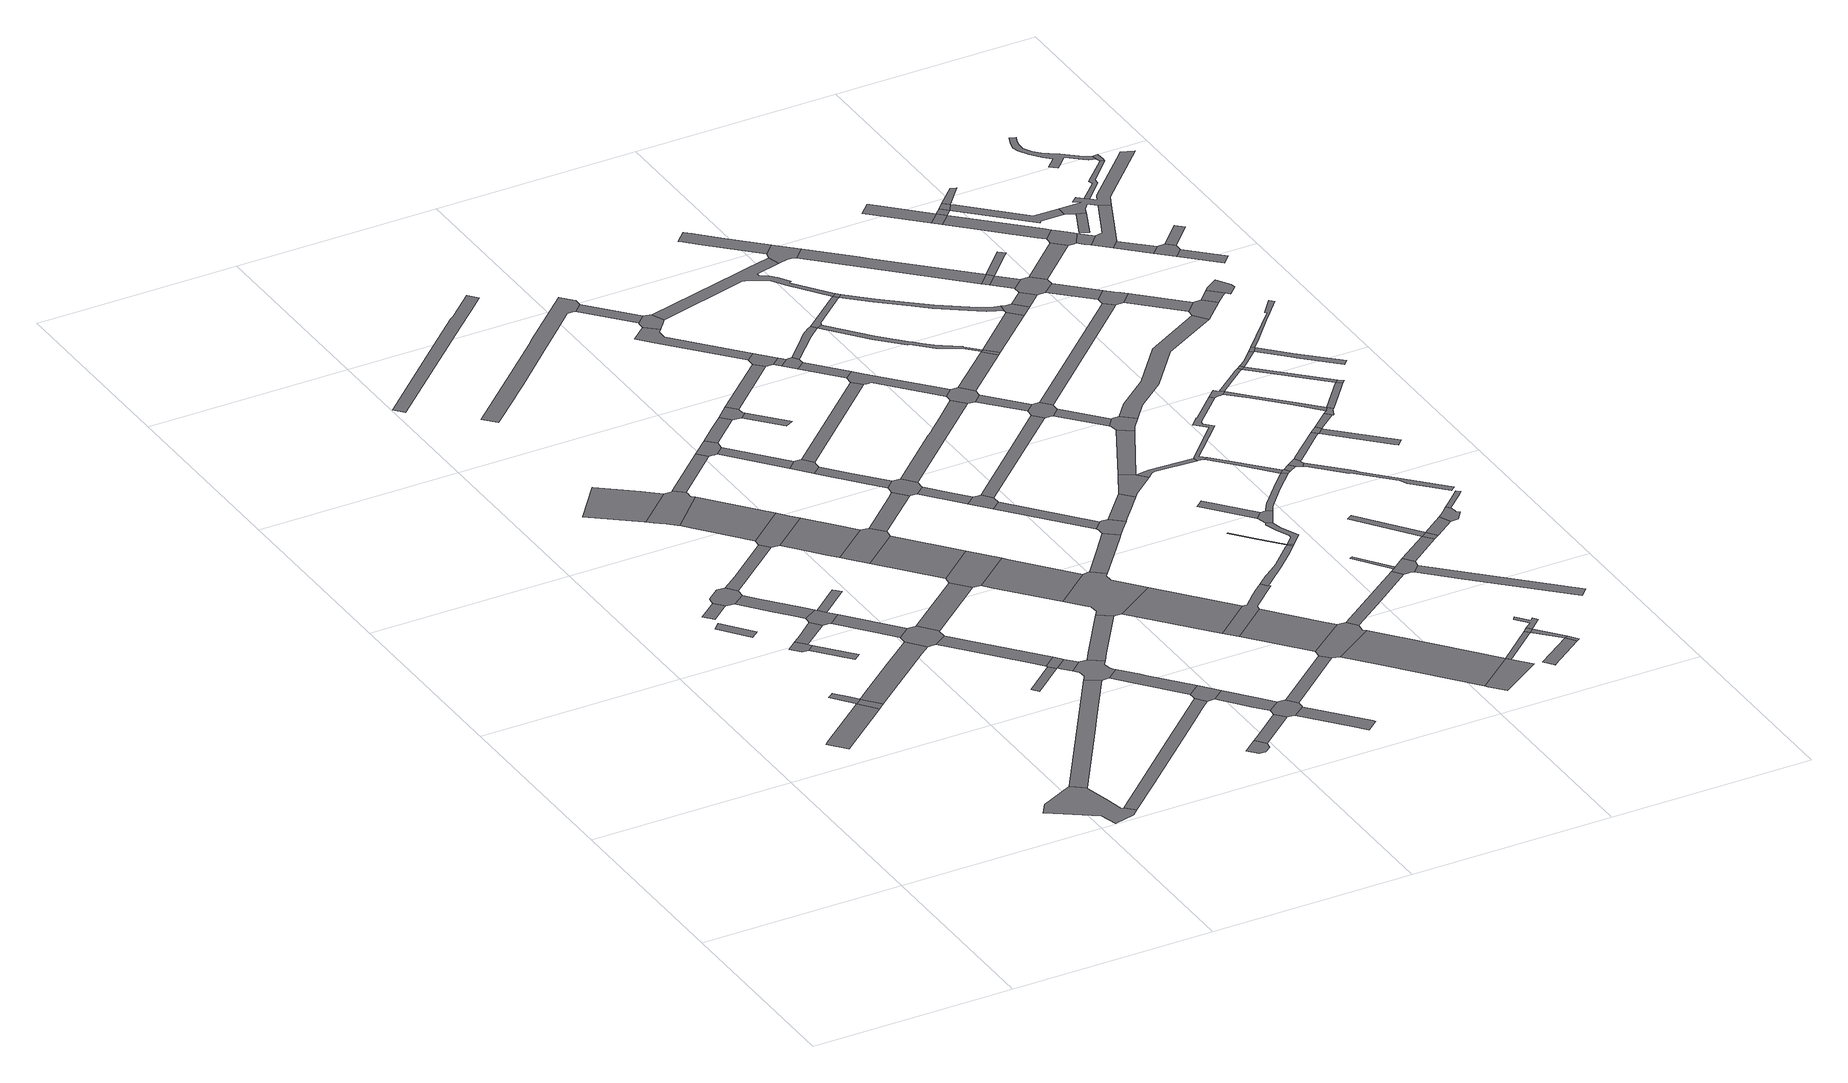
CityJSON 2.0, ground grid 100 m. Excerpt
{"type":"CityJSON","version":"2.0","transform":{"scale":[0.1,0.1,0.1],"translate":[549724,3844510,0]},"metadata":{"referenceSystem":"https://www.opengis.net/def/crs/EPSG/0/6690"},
"CityObjects":{
"road1":{"type":"Road","attributes":{"RoadStructureAttribute.sectionType":"1"},"geometry":[{"type":"MultiSurface","lod":"1","boundaries":[[[0,1,2,3,4]]]}]},
"road2":{"type":"Road","geometry":[{"type":"MultiSurface","lod":"1","boundaries":[[[5,6,7,8,9,10,11,0,12]]]}]},
"road3":{"type":"Road","geometry":[{"type":"MultiSurface","lod":"1","boundaries":[[[12,0,4,13]]]}]},
"road4":{"type":"Road","geometry":[{"type":"MultiSurface","lod":"1","boundaries":[[[14,15,16,17,18,19,20,21,22,23,24,25,26,27,28,29]]]}]},
"road5":{"type":"Road","geometry":[{"type":"MultiSurface","lod":"1","boundaries":[[[30,31,32,33,34]]]}]},
"road6":{"type":"Road","attributes":{"RoadStructureAttribute.sectionType":"1"},"geometry":[{"type":"MultiSurface","lod":"1","boundaries":[[[35,36,37,38,39,40]]]}]},
"road7":{"type":"Road","geometry":[{"type":"MultiSurface","lod":"1","boundaries":[[[41,42,43,44,45,46]]]}]},
"road8":{"type":"Road","geometry":[{"type":"MultiSurface","lod":"1","boundaries":[[[47,48,49,50,45,44]]]}]},
"road9":{"type":"Road","geometry":[{"type":"MultiSurface","lod":"1","boundaries":[[[51,52,53,54,35,40,55,56,57,58,59]]]}]},
"road10":{"type":"Road","attributes":{"RoadStructureAttribute.sectionType":"1"},"geometry":[{"type":"MultiSurface","lod":"1","boundaries":[[[60,61,41,46,62,63]]]}]},
"road11":{"type":"Road","attributes":{"RoadStructureAttribute.sectionType":"1"},"geometry":[{"type":"MultiSurface","lod":"1","boundaries":[[[64,65,66,12,13,67,68]]]}]},
"road12":{"type":"Road","attributes":{"RoadStructureAttribute.sectionType":"1"},"geometry":[{"type":"MultiSurface","lod":"1","boundaries":[[[69,70,71,57,56,72,73,74,75]]]}]},
"road13":{"type":"Road","geometry":[{"type":"MultiSurface","lod":"1","boundaries":[[[75,74,76,60,63,77,78,79,80,81]]]}]},
"road14":{"type":"Road","attributes":{"function":"2","RoadStructureAttribute.sectionType":"1"},"geometry":[{"type":"MultiSurface","lod":"1","boundaries":[[[82,83,84,85,86,87,88,89]]]}]},
"road15":{"type":"Road","attributes":{"RoadStructureAttribute.sectionType":"1"},"geometry":[{"type":"MultiSurface","lod":"1","boundaries":[[[90,91,59,58,92,93]]]}]},
"road16":{"type":"Road","attributes":{"RoadStructureAttribute.sectionType":"1"},"geometry":[{"type":"MultiSurface","lod":"1","boundaries":[[[79,78,94,95]]]}]},
"road17":{"type":"Road","attributes":{"RoadStructureAttribute.sectionType":"1"},"geometry":[{"type":"MultiSurface","lod":"1","boundaries":[[[96,14,29,97,98,99]]]}]},
"road18":{"type":"Road","geometry":[{"type":"MultiSurface","lod":"1","boundaries":[[[100,101,81,80]]]}]},
"road19":{"type":"Road","geometry":[{"type":"MultiSurface","lod":"1","boundaries":[[[102,103,104,89,88,105,106,107,108,109,110,111,112,113,114]]]}]},
"road20":{"type":"Road","geometry":[{"type":"MultiSurface","lod":"1","boundaries":[[[115,116,95,94,117,118,64,68,119,120,121,122,123,124]]]}]},
"road21":{"type":"Road","attributes":{"RoadStructureAttribute.sectionType":"1"},"geometry":[{"type":"MultiSurface","lod":"1","boundaries":[[[125,126,127,128,129,25,24,130,131,132,133]]]}]},
"road22":{"type":"Road","geometry":[{"type":"MultiSurface","lod":"1","boundaries":[[[134,135,136,137,138]]]}]},
"road23":{"type":"Road","attributes":{"function":"2","RoadStructureAttribute.sectionType":"1"},"geometry":[{"type":"MultiSurface","lod":"1","boundaries":[[[139,110,109,140,141,142,143]]]}]},
"road24":{"type":"Road","attributes":{"RoadStructureAttribute.sectionType":"1"},"geometry":[{"type":"MultiSurface","lod":"1","boundaries":[[[144,145,121,120,146,147,148,149,150]]]}]},
"road25":{"type":"Road","geometry":[{"type":"MultiSurface","lod":"1","boundaries":[[[151,143,142,90,93,152,153]]]}]},
"road26":{"type":"Road","attributes":{"RoadStructureAttribute.sectionType":"1"},"geometry":[{"type":"MultiSurface","lod":"1","boundaries":[[[154,155,156,157,158,159,160,161,162,163]]]}]},
"road27":{"type":"Road","geometry":[{"type":"MultiSurface","lod":"1","boundaries":[[[164,150,149,165,134,138,166,167]]]}]},
"road28":{"type":"Road","attributes":{"RoadStructureAttribute.sectionType":"1"},"geometry":[{"type":"MultiSurface","lod":"1","boundaries":[[[168,124,123,169]]]}]},
"road29":{"type":"Road","attributes":{"RoadStructureAttribute.sectionType":"1"},"geometry":[{"type":"MultiSurface","lod":"1","boundaries":[[[167,166,170,171,172]]]}]},
"road30":{"type":"Road","attributes":{"RoadStructureAttribute.sectionType":"1"},"geometry":[{"type":"MultiSurface","lod":"1","boundaries":[[[173,102,114,174]]]}]},
"road31":{"type":"Road","attributes":{"function":"2","RoadStructureAttribute.sectionType":"1"},"geometry":[{"type":"MultiSurface","lod":"1","boundaries":[[[175,153,152,176,177,178,179]]]}]},
"road32":{"type":"Road","geometry":[{"type":"MultiSurface","lod":"1","boundaries":[[[172,171,180,181,182,96,99,183,184,185,186,187,188,189,190]]]}]},
"road33":{"type":"Road","geometry":[{"type":"MultiSurface","lod":"1","boundaries":[[[191,192,193,194,195,196,197]]]}]},
"road34":{"type":"Road","geometry":[{"type":"MultiSurface","lod":"1","boundaries":[[[198,179,178,199,200,201,202,203,204]]]}]},
"road35":{"type":"Road","attributes":{"RoadStructureAttribute.sectionType":"1"},"geometry":[{"type":"MultiSurface","lod":"1","boundaries":[[[205,206,185,184,207,208,209]]]}]},
"road36":{"type":"Road","attributes":{"function":"2","RoadStructureAttribute.sectionType":"1"},"geometry":[{"type":"MultiSurface","lod":"1","boundaries":[[[201,200,210,211]]]}]},
"road37":{"type":"Road","attributes":{"RoadStructureAttribute.sectionType":"1"},"geometry":[{"type":"MultiSurface","lod":"1","boundaries":[[[212,213,214,215,216,217,218,219,220,221,222,223,224,225,226,227,228,229,230,231]]]}]},
"road38":{"type":"Road","geometry":[{"type":"MultiSurface","lod":"1","boundaries":[[[232,173,174,233,234,235,236,237]]]}]},
"road39":{"type":"Road","attributes":{"RoadStructureAttribute.sectionType":"1"},"geometry":[{"type":"MultiSurface","lod":"1","boundaries":[[[238,239,191,197,240]]]}]},
"road40":{"type":"Road","geometry":[{"type":"MultiSurface","lod":"1","boundaries":[[[209,208,241,125,133,242,243,244]]]}]},
"road41":{"type":"Road","attributes":{"RoadStructureAttribute.sectionType":"1"},"geometry":[{"type":"MultiSurface","lod":"1","boundaries":[[[245,246,190,189,247,248]]]}]},
"road42":{"type":"Road","geometry":[{"type":"MultiSurface","lod":"1","boundaries":[[[249,211,210,250,168,169,251,252,253]]]}]},
"road43":{"type":"Road","attributes":{"RoadStructureAttribute.sectionType":"1"},"geometry":[{"type":"MultiSurface","lod":"1","boundaries":[[[236,235,254,255]]]}]},
"road44":{"type":"Road","attributes":{"RoadStructureAttribute.sectionType":"1"},"geometry":[{"type":"MultiSurface","lod":"1","boundaries":[[[256,244,243,257,258,259,260,261]]]}]},
"road45":{"type":"Road","attributes":{"RoadStructureAttribute.sectionType":"1"},"geometry":[{"type":"MultiSurface","lod":"1","boundaries":[[[262,263,232,237,264]]]}]},
"road46":{"type":"Road","attributes":{"RoadStructureAttribute.sectionType":"1"},"geometry":[{"type":"MultiSurface","lod":"1","boundaries":[[[265,266,204,203,267]]]}]},
"road47":{"type":"Road","geometry":[{"type":"MultiSurface","lod":"1","boundaries":[[[255,254,268,269,270,271,272,273]]]}]},
"road48":{"type":"Road","geometry":[{"type":"MultiSurface","lod":"1","boundaries":[[[261,260,274,275,238,240,276,277,278,279,280,281,282]]]}]},
"road49":{"type":"Road","attributes":{"function":"2","RoadStructureAttribute.sectionType":"1"},"geometry":[{"type":"MultiSurface","lod":"1","boundaries":[[[283,284,285,253,252,286,287,288]]]}]},
"road50":{"type":"Road","attributes":{"RoadStructureAttribute.sectionType":"1"},"geometry":[{"type":"MultiSurface","lod":"1","boundaries":[[[289,269,268,290,291,292,293]]]}]},
"road51":{"type":"Road","geometry":[{"type":"MultiSurface","lod":"1","boundaries":[[[294,262,264,295,296,297,298]]]}]},
"road52":{"type":"Road","attributes":{"RoadStructureAttribute.sectionType":"1"},"geometry":[{"type":"MultiSurface","lod":"1","boundaries":[[[299,279,278,300,301,302]]]}]},
"road53":{"type":"Road","geometry":[{"type":"MultiSurface","lod":"1","boundaries":[[[303,304,288,287,305,306,307,308,309,245,248,310,311,312,313,314,315]]]}]},
"road54":{"type":"Road","attributes":{"RoadStructureAttribute.sectionType":"1"},"geometry":[{"type":"MultiSurface","lod":"1","boundaries":[[[316,317,318,319,296,295]]]}]},
"road55":{"type":"Road","geometry":[{"type":"MultiSurface","lod":"1","boundaries":[[[320,321,293,292,322,265,267,323,324,325,326,327,328,329]]]}]},
"road56":{"type":"Road","attributes":{"RoadStructureAttribute.sectionType":"1"},"geometry":[{"type":"MultiSurface","lod":"1","boundaries":[[[330,331,282,281,332]]]}]},
"road57":{"type":"Road","attributes":{"RoadStructureAttribute.sectionType":"1"},"geometry":[{"type":"MultiSurface","lod":"1","boundaries":[[[333,326,325,334,335]]]}]},
"road58":{"type":"Road","attributes":{"function":"2","RoadStructureAttribute.sectionType":"1"},"geometry":[{"type":"MultiSurface","lod":"1","boundaries":[[[311,310,336,337,338]]]}]},
"road59":{"type":"Road","attributes":{"RoadStructureAttribute.sectionType":"1"},"geometry":[{"type":"MultiSurface","lod":"1","boundaries":[[[339,294,298,340]]]}]},
"road60":{"type":"Road","geometry":[{"type":"MultiSurface","lod":"1","boundaries":[[[341,342,335,334,343,344,345,346,347,348]]]}]},
"road61":{"type":"Road","attributes":{"RoadStructureAttribute.sectionType":"1"},"geometry":[{"type":"MultiSurface","lod":"1","boundaries":[[[228,227,349,350]]]}]},
"road62":{"type":"Road","attributes":{"RoadStructureAttribute.sectionType":"1"},"geometry":[{"type":"MultiSurface","lod":"1","boundaries":[[[351,273,272,352]]]}]},
"road63":{"type":"Road","attributes":{"RoadStructureAttribute.sectionType":"1"},"geometry":[{"type":"MultiSurface","lod":"1","boundaries":[[[353,354,303,315,355,356,357]]]}]},
"road64":{"type":"Road","attributes":{"RoadStructureAttribute.sectionType":"1"},"geometry":[{"type":"MultiSurface","lod":"1","boundaries":[[[358,359,360,361,362,363,364,365]]]}]},
"road65":{"type":"Road","geometry":[{"type":"MultiSurface","lod":"1","boundaries":[[[366,367,350,349,368,358,365,369,370,371,372,373]]]}]},
"road66":{"type":"Road","attributes":{"RoadStructureAttribute.sectionType":"1"},"geometry":[{"type":"MultiSurface","lod":"1","boundaries":[[[344,343,374,375]]]}]},
"road67":{"type":"Road","geometry":[{"type":"MultiSurface","lod":"1","boundaries":[[[376,377,378,379,338,337,380,381,382,383,384]]]}]},
"road68":{"type":"Road","attributes":{"function":"2","RoadStructureAttribute.sectionType":"1"},"geometry":[{"type":"MultiSurface","lod":"1","boundaries":[[[385,381,380,386,387]]]}]},
"road69":{"type":"Road","geometry":[{"type":"MultiSurface","lod":"1","boundaries":[[[362,361,388,389,339,340,390,391]]]}]},
"road70":{"type":"Road","attributes":{"RoadStructureAttribute.sectionType":"1"},"geometry":[{"type":"MultiSurface","lod":"1","boundaries":[[[392,393,394,395,396,397,329,328,398,399]]]}]},
"road71":{"type":"Road","attributes":{"RoadStructureAttribute.sectionType":"1"},"geometry":[{"type":"MultiSurface","lod":"1","boundaries":[[[391,390,400,401]]]}]},
"road72":{"type":"Road","geometry":[{"type":"MultiSurface","lod":"1","boundaries":[[[402,375,374,403,404,353,357,405,406,407]]]}]},
"road73":{"type":"Road","geometry":[{"type":"MultiSurface","lod":"1","boundaries":[[[387,386,408,409,330,332,410,411,412,413,414,415]]]}]},
"road74":{"type":"Road","geometry":[{"type":"MultiSurface","lod":"1","boundaries":[[[416,417,401,400,418,419,420,421]]]}]},
"road75":{"type":"Road","geometry":[{"type":"MultiSurface","lod":"1","boundaries":[[[419,418,422,423]]]}]},
"road76":{"type":"Road","attributes":{"RoadStructureAttribute.sectionType":"1"},"geometry":[{"type":"MultiSurface","lod":"1","boundaries":[[[424,425,426,348,347,427]]]}]},
"road77":{"type":"Road","attributes":{"RoadStructureAttribute.sectionType":"1"},"geometry":[{"type":"MultiSurface","lod":"1","boundaries":[[[428,429,407,406,430,431,432,433,434]]]}]},
"road78":{"type":"Road","attributes":{"function":"2","RoadStructureAttribute.sectionType":"1"},"geometry":[{"type":"MultiSurface","lod":"1","boundaries":[[[435,436,412,411,437,438,439]]]}]},
"road79":{"type":"Road","attributes":{"RoadStructureAttribute.sectionType":"1"},"geometry":[{"type":"MultiSurface","lod":"1","boundaries":[[[440,441,442,443,416,421,444,445,446]]]}]},
"road80":{"type":"Road","attributes":{"RoadStructureAttribute.sectionType":"1"},"geometry":[{"type":"MultiSurface","lod":"1","boundaries":[[[447,423,422,351,352,448,449,450,451,452]]]}]},
"road81":{"type":"Road","attributes":{"RoadStructureAttribute.sectionType":"1"},"geometry":[{"type":"MultiSurface","lod":"1","boundaries":[[[453,454,455,373,372,456,457,458,459,460,461,462,463,464,465,466,467,468,469,470,471,472,473,474]]]}]},
"road82":{"type":"Road","attributes":{"RoadStructureAttribute.sectionType":"1"},"geometry":[{"type":"MultiSurface","lod":"1","boundaries":[[[475,476,477,478,479,480,481,376,384,482,483,484,485]]]}]},
"road83":{"type":"Road","geometry":[{"type":"MultiSurface","lod":"1","boundaries":[[[439,438,486,487,488,489]]]}]},
"road84":{"type":"Road","geometry":[{"type":"MultiSurface","lod":"1","boundaries":[[[490,428,434,491,492,493,494,495]]]}]},
"road85":{"type":"Road","geometry":[{"type":"MultiSurface","lod":"1","boundaries":[[[496,497,452,451,498,499,392,399,500,501,502,503]]]}]},
"road86":{"type":"Road","attributes":{"RoadStructureAttribute.sectionType":"1"},"geometry":[{"type":"MultiSurface","lod":"1","boundaries":[[[504,415,414,505,506]]]}]},
"road87":{"type":"Road","attributes":{"RoadStructureAttribute.sectionType":"1"},"geometry":[{"type":"MultiSurface","lod":"1","boundaries":[[[507,508,509,510,511,512,475,513]]]}]},
"road88":{"type":"Road","attributes":{"RoadStructureAttribute.sectionType":"1"},"geometry":[{"type":"MultiSurface","lod":"1","boundaries":[[[501,500,514,515]]]}]},
"road89":{"type":"Road","geometry":[{"type":"MultiSurface","lod":"1","boundaries":[[[463,440,446,516,517,518,519,520,521]]]}]},
"road90":{"type":"Road","geometry":[{"type":"MultiSurface","lod":"1","boundaries":[[[513,475,485,522]]]}]},
"road91":{"type":"Road","attributes":{"RoadStructureAttribute.sectionType":"1"},"geometry":[{"type":"MultiSurface","lod":"1","boundaries":[[[523,524,525,526,527]]]}]},
"road92":{"type":"Road","attributes":{"RoadStructureAttribute.sectionType":"1"},"geometry":[{"type":"MultiSurface","lod":"1","boundaries":[[[528,529,530,531,532,533,534,535,536,516,446,537,538,539,540,541,542,543,544,545,546]]]}]},
"road93":{"type":"Road","attributes":{"RoadStructureAttribute.sectionType":"1"},"geometry":[{"type":"MultiSurface","lod":"1","boundaries":[[[547,490,495,548,549]]]}]},
"road94":{"type":"Road","geometry":[{"type":"MultiSurface","lod":"1","boundaries":[[[550,551,515,514,552,553,424,427,554,555,556,557,558,559,560,561]]]}]},
"road95":{"type":"Road","attributes":{"RoadStructureAttribute.sectionType":"1"},"geometry":[{"type":"MultiSurface","lod":"1","boundaries":[[[562,563,564,565,566,567,568,513,522,569,570,571]]]}]},
"road96":{"type":"Road","attributes":{"RoadStructureAttribute.sectionType":"1"},"geometry":[{"type":"MultiSurface","lod":"1","boundaries":[[[572,439,489,573]]]}]},
"road97":{"type":"Road","geometry":[{"type":"MultiSurface","lod":"1","boundaries":[[[574,575,494,493,576,577,578,579,580]]]}]},
"road98":{"type":"Road","geometry":[{"type":"MultiSurface","lod":"1","boundaries":[[[581,582,527,526,583,584,562,571,585,586,587,588]]]}]},
"road99":{"type":"Road","attributes":{"RoadStructureAttribute.sectionType":"1"},"geometry":[{"type":"MultiSurface","lod":"1","boundaries":[[[589,590,503,502,591]]]}]},
"road100":{"type":"Road","attributes":{"RoadStructureAttribute.sectionType":"1"},"geometry":[{"type":"MultiSurface","lod":"1","boundaries":[[[592,593,594,595,596,597,598,599]]]}]},
"road101":{"type":"Road","geometry":[{"type":"MultiSurface","lod":"1","boundaries":[[[464,463,521,600]]]}]},
"road102":{"type":"Road","attributes":{"RoadStructureAttribute.sectionType":"1"},"geometry":[{"type":"MultiSurface","lod":"1","boundaries":[[[557,556,601,602]]]}]},
"road103":{"type":"Road","geometry":[{"type":"MultiSurface","lod":"1","boundaries":[[[603,604,605,606,607,608]]]}]},
"road104":{"type":"Road","attributes":{"RoadStructureAttribute.sectionType":"1"},"geometry":[{"type":"MultiSurface","lod":"1","boundaries":[[[609,610,611,612,613]]]}]},
"road105":{"type":"Road","geometry":[{"type":"MultiSurface","lod":"1","boundaries":[[[614,572,573,615]]]}]},
"road106":{"type":"Road","geometry":[{"type":"MultiSurface","lod":"1","boundaries":[[[616,617,608,607,504,506,618,619,620,621,622,623,624,625]]]}]},
"road107":{"type":"Road","geometry":[{"type":"MultiSurface","lod":"1","boundaries":[[[599,598,626,453,474,627,628,629,630]]]}]},
"road108":{"type":"Road","geometry":[{"type":"MultiSurface","lod":"1","boundaries":[[[631,632,633,602,601,634,547,549,635,636,637,638]]]}]},
"road109":{"type":"Road","attributes":{"RoadStructureAttribute.sectionType":"1"},"geometry":[{"type":"MultiSurface","lod":"1","boundaries":[[[615,573,609,639]]]}]},
"road110":{"type":"Road","geometry":[{"type":"MultiSurface","lod":"1","boundaries":[[[546,545,589,591,640]]]}]},
"road111":{"type":"Road","geometry":[{"type":"MultiSurface","lod":"1","boundaries":[[[641,642,643,644,645,646,614,615]]]}]},
"road112":{"type":"Road","attributes":{"RoadStructureAttribute.sectionType":"1"},"geometry":[{"type":"MultiSurface","lod":"1","boundaries":[[[647,648,649,650,588,587,651,652,653,654,655]]]}]},
"road113":{"type":"Road","geometry":[{"type":"MultiSurface","lod":"1","boundaries":[[[639,609,613,656]]]}]},
"road114":{"type":"Road","attributes":{"RoadStructureAttribute.sectionType":"1"},"geometry":[{"type":"MultiSurface","lod":"1","boundaries":[[[657,658,659,660,661,662,663,600,521,664,665,666,667,668,669,670,671,672,673,674]]]}]},
"road115":{"type":"Road","attributes":{"RoadStructureAttribute.sectionType":"1"},"geometry":[{"type":"MultiSurface","lod":"1","boundaries":[[[675,676,677,678,679,680,647,681]]]}]},
"road116":{"type":"Road","attributes":{"RoadStructureAttribute.sectionType":"1"},"geometry":[{"type":"MultiSurface","lod":"1","boundaries":[[[682,683,616,625,684]]]}]},
"road117":{"type":"Road","attributes":{"RoadStructureAttribute.sectionType":"1"},"geometry":[{"type":"MultiSurface","lod":"1","boundaries":[[[685,546,640,686]]]}]},
"road118":{"type":"Road","attributes":{"RoadStructureAttribute.sectionType":"1"},"geometry":[{"type":"MultiSurface","lod":"1","boundaries":[[[687,688,689,682,690]]]}]},
"road119":{"type":"Road","attributes":{"RoadStructureAttribute.sectionType":"1"},"geometry":[{"type":"MultiSurface","lod":"1","boundaries":[[[622,621,691,692,693,694]]]}]},
"road120":{"type":"Road","geometry":[{"type":"MultiSurface","lod":"1","boundaries":[[[681,647,655,695,696]]]}]},
"road121":{"type":"Road","attributes":{"RoadStructureAttribute.sectionType":"1"},"geometry":[{"type":"MultiSurface","lod":"1","boundaries":[[[697,698,699,700,701,702,703,704,580,579,705,706,678,677,707,708,709,710,711,712,713]]]}]},
"road122":{"type":"Road","attributes":{"RoadStructureAttribute.sectionType":"1"},"geometry":[{"type":"MultiSurface","lod":"1","boundaries":[[[714,696,695,715]]]}]},
"road123":{"type":"Road","attributes":{"RoadStructureAttribute.sectionType":"1"},"geometry":[{"type":"MultiSurface","lod":"1","boundaries":[[[716,717,718,719,720,630,629,721,722,723]]]}]},
"road124":{"type":"Road","geometry":[{"type":"MultiSurface","lod":"1","boundaries":[[[690,682,684,724]]]}]},
"road125":{"type":"Road","attributes":{"RoadStructureAttribute.sectionType":"1"},"geometry":[{"type":"MultiSurface","lod":"1","boundaries":[[[725,726,561,560,727,728]]]}]},
"road126":{"type":"Road","geometry":[{"type":"MultiSurface","lod":"1","boundaries":[[[729,730,714,715,731,732,733,734,735,736]]]}]},
"road127":{"type":"Road","attributes":{"RoadStructureAttribute.sectionType":"1"},"geometry":[{"type":"MultiSurface","lod":"1","boundaries":[[[737,690,724,738]]]}]},
"road128":{"type":"Road","geometry":[{"type":"MultiSurface","lod":"1","boundaries":[[[739,740,674,673,685,686,741,742]]]}]},
"road129":{"type":"Road","attributes":{"RoadStructureAttribute.sectionType":"1"},"geometry":[{"type":"MultiSurface","lod":"1","boundaries":[[[743,744,729,736,745,746,747,748]]]}]},
"road130":{"type":"Road","geometry":[{"type":"MultiSurface","lod":"1","boundaries":[[[749,750,751,737,738,752,753,754,755,756,757,758]]]}]},
"road131":{"type":"Road","attributes":{"RoadStructureAttribute.sectionType":"1"},"geometry":[{"type":"MultiSurface","lod":"1","boundaries":[[[759,742,741,760]]]}]},
"road132":{"type":"Road","attributes":{"RoadStructureAttribute.sectionType":"1"},"geometry":[{"type":"MultiSurface","lod":"1","boundaries":[[[761,762,734,733,763,764,765,766,767,768,769]]]}]},
"road133":{"type":"Road","geometry":[{"type":"MultiSurface","lod":"1","boundaries":[[[723,722,770,771]]]}]},
"road134":{"type":"Road","attributes":{"RoadStructureAttribute.sectionType":"1"},"geometry":[{"type":"MultiSurface","lod":"1","boundaries":[[[772,773,774,775,631,638,776,777,778,779]]]}]},
"road135":{"type":"Road","geometry":[{"type":"MultiSurface","lod":"1","boundaries":[[[780,781,782,783,697,713,784,785,786,787,788,789]]]}]},
"road136":{"type":"Road","attributes":{"RoadStructureAttribute.sectionType":"1"},"geometry":[{"type":"MultiSurface","lod":"1","boundaries":[[[771,770,790,791]]]}]},
"road137":{"type":"Road","attributes":{"RoadStructureAttribute.sectionType":"1"},"geometry":[{"type":"MultiSurface","lod":"1","boundaries":[[[792,793,794,749,758,795,796,797,798]]]}]},
"road138":{"type":"Road","geometry":[{"type":"MultiSurface","lod":"1","boundaries":[[[799,743,748,800,801]]]}]},
"road139":{"type":"Road","geometry":[{"type":"MultiSurface","lod":"1","boundaries":[[[802,791,790,759,760,803,804,805]]]}]},
"road140":{"type":"Road","geometry":[{"type":"MultiSurface","lod":"1","boundaries":[[[806,807,808,809,810,723,771]]]}]},
"road141":{"type":"Road","attributes":{"RoadStructureAttribute.sectionType":"1"},"geometry":[{"type":"MultiSurface","lod":"1","boundaries":[[[811,812,813,814,815,816]]]}]},
"road142":{"type":"Road","attributes":{"RoadStructureAttribute.sectionType":"1"},"geometry":[{"type":"MultiSurface","lod":"1","boundaries":[[[817,818,789,788,819,820]]]}]},
"road143":{"type":"Road","attributes":{"RoadStructureAttribute.sectionType":"1"},"geometry":[{"type":"MultiSurface","lod":"1","boundaries":[[[821,822,787,786,823,824,825,826]]]}]},
"road144":{"type":"Road","attributes":{"RoadStructureAttribute.sectionType":"1"},"geometry":[{"type":"MultiSurface","lod":"1","boundaries":[[[827,799,801,828]]]}]},
"road145":{"type":"Road","attributes":{"RoadStructureAttribute.sectionType":"1"},"geometry":[{"type":"MultiSurface","lod":"1","boundaries":[[[829,830,831,832,833,834,801,800]]]}]},
"road146":{"type":"Road","attributes":{"RoadStructureAttribute.sectionType":"1"},"geometry":[{"type":"MultiSurface","lod":"1","boundaries":[[[804,803,835,836]]]}]},
"road147":{"type":"Road","geometry":[{"type":"MultiSurface","lod":"1","boundaries":[[[816,815,837,838]]]}]},
"road148":{"type":"Road","geometry":[{"type":"MultiSurface","lod":"1","boundaries":[[[839,817,820,840]]]}]},
"road149":{"type":"Road","geometry":[{"type":"MultiSurface","lod":"1","boundaries":[[[826,825,827,828,841,842,843,844]]]}]},
"road150":{"type":"Road","attributes":{"RoadStructureAttribute.sectionType":"1"},"geometry":[{"type":"MultiSurface","lod":"1","boundaries":[[[845,816,838,846]]]}]},
"road151":{"type":"Road","geometry":[{"type":"MultiSurface","lod":"1","boundaries":[[[847,848,836,835,849,725,728,850,851]]]}]},
"road152":{"type":"Road","attributes":{"RoadStructureAttribute.sectionType":"1"},"geometry":[{"type":"MultiSurface","lod":"1","boundaries":[[[852,802,805,853]]]}]},
"road153":{"type":"Road","geometry":[{"type":"MultiSurface","lod":"1","boundaries":[[[854,845,846,855]]]}]},
"road154":{"type":"Road","attributes":{"RoadStructureAttribute.sectionType":"1"},"geometry":[{"type":"MultiSurface","lod":"1","boundaries":[[[856,857,839,840,858,859]]]}]},
"road155":{"type":"Road","attributes":{"RoadStructureAttribute.sectionType":"1"},"geometry":[{"type":"MultiSurface","lod":"1","boundaries":[[[840,820,860,861]]]}]},
"road156":{"type":"Road","attributes":{"RoadStructureAttribute.sectionType":"1"},"geometry":[{"type":"MultiSurface","lod":"1","boundaries":[[[862,838,837,863,864,865]]]}]},
"road157":{"type":"Road","attributes":{"RoadStructureAttribute.sectionType":"1"},"geometry":[{"type":"MultiSurface","lod":"1","boundaries":[[[860,826,844,866,867]]]}]},
"road158":{"type":"Road","geometry":[{"type":"MultiSurface","lod":"1","boundaries":[[[868,856,859,869,870]]]}]},
"road159":{"type":"Road","attributes":{"RoadStructureAttribute.sectionType":"1"},"geometry":[{"type":"MultiSurface","lod":"1","boundaries":[[[851,850,871,872]]]}]},
"road160":{"type":"Road","geometry":[{"type":"MultiSurface","lod":"1","boundaries":[[[873,874,854,855]]]}]},
"road161":{"type":"Road","geometry":[{"type":"MultiSurface","lod":"1","boundaries":[[[861,860,867,875]]]}]},
"road162":{"type":"Road","attributes":{"RoadStructureAttribute.sectionType":"1"},"geometry":[{"type":"MultiSurface","lod":"1","boundaries":[[[876,877,855,846,878,879,880,881]]]}]},
"road163":{"type":"Road","geometry":[{"type":"MultiSurface","lod":"1","boundaries":[[[882,883,872,871,772,779,884,885]]]}]},
"road164":{"type":"Road","geometry":[{"type":"MultiSurface","lod":"1","boundaries":[[[886,887,888,865,864,889,852,853,890,891,892]]]}]},
"road165":{"type":"Road","attributes":{"RoadStructureAttribute.sectionType":"1"},"geometry":[{"type":"MultiSurface","lod":"1","boundaries":[[[893,870,869,894,895,896,897]]]}]},
"road166":{"type":"Road","attributes":{"RoadStructureAttribute.sectionType":"1"},"geometry":[{"type":"MultiSurface","lod":"1","boundaries":[[[892,891,898,899,900]]]}]},
"road167":{"type":"Road","attributes":{"RoadStructureAttribute.sectionType":"1"},"geometry":[{"type":"MultiSurface","lod":"1","boundaries":[[[901,902,903,868,870,904,905,906,907]]]}]},
"road168":{"type":"Road","attributes":{"RoadStructureAttribute.sectionType":"1"},"geometry":[{"type":"MultiSurface","lod":"1","boundaries":[[[908,885,884,909,910]]]}]},
"road169":{"type":"Road","geometry":[{"type":"MultiSurface","lod":"1","boundaries":[[[911,912,913,914]]]}]},
"road170":{"type":"Road","geometry":[{"type":"MultiSurface","lod":"1","boundaries":[[[915,916,917,918]]]}]},
"road171":{"type":"Road","geometry":[{"type":"MultiSurface","lod":"1","boundaries":[[[919,920,908,910,921,922,923]]]}]},
"road172":{"type":"Road","attributes":{"RoadStructureAttribute.sectionType":"1"},"geometry":[{"type":"MultiSurface","lod":"1","boundaries":[[[924,925,926,900,899,916,915,927,928]]]}]},
"road173":{"type":"Road","geometry":[{"type":"MultiSurface","lod":"1","boundaries":[[[929,918,917,930,931,932]]]}]},
"road174":{"type":"Road","attributes":{"RoadStructureAttribute.sectionType":"1"},"geometry":[{"type":"MultiSurface","lod":"1","boundaries":[[[931,930,933,934]]]}]},
"road175":{"type":"Road","geometry":[{"type":"MultiSurface","lod":"1","boundaries":[[[935,936,929,932]]]}]},
"road176":{"type":"Road","attributes":{"RoadStructureAttribute.sectionType":"1"},"geometry":[{"type":"MultiSurface","lod":"1","boundaries":[[[937,938,939,940,941,942,943,944,945,881,880,911,914,946,947,924,928,948,949]]]}]},
"road177":{"type":"Road","attributes":{"RoadStructureAttribute.sectionType":"1"},"geometry":[{"type":"MultiSurface","lod":"1","boundaries":[[[950,951,952,942,941,953,954,955]]]}]},
"road178":{"type":"Road","attributes":{"RoadStructureAttribute.sectionType":"1"},"geometry":[{"type":"MultiSurface","lod":"1","boundaries":[[[956,957,958,959,960,961,962,963,964,965,966,967,968,969,970,971,972,973,974,975,976,977,978,979,980,981]]]}]},
"road179":{"type":"Road","geometry":[{"type":"MultiSurface","lod":"1","boundaries":[[[982,972,971,950,955,983]]]}]}
},
"vertices":[
[577,1442,0],[304,1217,0],[292,1207,0],[361,1124,0],[643,1355,0],
[605,1472,0],[578,1506,0],[526,1571,0],[511,1560,0],[495,1547,0],[546,1481,0],[574,1446,0],[608,1468,0],
[677,1383,0],
[1050,377,0],[882,299,0],[841,236,0],[917,188,0],[1053,90,0],[1076,7,0],[1180,30,0],[1185,35,0],[1187,37,0],[1200,48,0],[1212,60,0],[1172,103,0],[1160,106,0],[1138,208,0],[1112,327,0],[1114,330,0],
[452,2156,0],[472,2172,0],[491,2187,0],[376,2332,0],[341,2297,0],
[437,2492,0],[426,2482,0],[342,2413,0],[380,2367,0],[464,2436,0],[476,2446,0],
[594,2032,0],[542,1990,0],[580,1942,0],[611,1940,0],[646,1970,0],[633,1985,0],
[752,1775,0],[770,1789,0],[788,1803,0],[788,1804,0],
[548,2578,0],[508,2582,0],[444,2531,0],[442,2523,0],[499,2443,0],[518,2440,0],[584,2488,0],[586,2531,0],[549,2578,0],
[728,2144,0],[636,2065,0],[636,1987,0],[768,2096,0],
[1015,1800,0],[857,1672,0],[641,1495,0],[1031,1674,0],[1082,1714,0],
[772,2261,0],[758,2278,0],[632,2429,0],[633,2301,0],[697,2227,0],[733,2184,0],[801,2226,0],
[731,2167,0],[803,2093,0],[808,2092,0],[870,2144,0],[837,2183,0],[809,2217,0],
[637,3460,0],[622,3472,0],[601,3491,0],[453,3608,0],[295,3409,0],[511,3240,0],[516,3236,0],[701,3408,0],
[854,2828,0],[630,2641,0],[631,2567,0],[892,2781,0],
[1017,1842,0],[1080,1893,0],
[1543,1137,0],[1383,745,0],[1444,839,0],[1610,1094,0],
[983,2306,0],[950,2336,0],
[745,3410,0],[743,3409,0],[739,3405,0],[544,3214,0],[588,3176,0],[625,3144,0],[628,3141,0],[631,3140,0],[807,3316,0],[793,3333,0],[793,3338,0],[793,3359,0],[793,3371,0],
[1121,1891,0],[1107,1891,0],[1015,1814,0],[1015,1808,0],[1090,1714,0],[1123,1713,0],[1190,1760,0],[1190,1803,0],[1192,1804,0],[1123,1891,0],
[1891,763,0],[1685,574,0],[1608,503,0],[1287,209,0],[1175,107,0],[1376,210,0],[1785,585,0],[1874,667,0],[1928,717,0],
[1458,1308,0],[1302,1177,0],[1314,1161,0],[1328,1145,0],[1487,1279,0],
[995,3091,0],[673,3088,0],[726,3024,0],[857,2866,0],[1049,3027,0],
[1259,1676,0],[1214,1731,0],[1156,1675,0],[1403,1385,0],[1454,1324,0],[1458,1320,0],[1518,1372,0],
[1082,2987,0],[932,2778,0],[1123,2938,0],
[763,5297,0],[625,5169,0],[605,5156,0],[430,4995,0],[250,4829,0],[7,4605,0],[48,4560,0],[606,5073,0],[712,5170,0],[799,5250,0],
[1540,1346,0],[1458,1314,0],[1490,1281,0],[1551,1333,0],
[1427,2140,0],[1498,2056,0],
[1502,1266,0],[1538,1226,0],[1598,1279,0],
[986,3633,0],[1027,3589,0],
[1230,2810,0],[977,2724,0],[1077,2604,0],[1113,2561,0],[1304,2722,0],
[1559,1202,0],[1560,1164,0],[1552,1150,0],[1625,1095,0],[1649,1095,0],[1710,1146,0],[1701,1158,0],[1691,1170,0],[1685,1206,0],[1704,1233,0],[1639,1278,0],
[1946,325,0],[1874,265,0],[1912,218,0],[1943,217,0],[1944,216,0],[1979,243,0],[1985,278,0],
[1343,2717,0],[1149,2518,0],[1203,2453,0],[1394,2614,0],[1399,2654,0],[1400,2655,0],[1346,2716,0],
[1800,1038,0],[1781,1061,0],[1721,1008,0],[1892,803,0],[1954,854,0],
[1431,2181,0],[1622,2342,0],
[1105,5086,0],[824,4824,0],[799,4800,0],[610,4625,0],[308,4347,0],[362,4287,0],[517,4428,0],[551,4460,0],[580,4486,0],[611,4514,0],[853,4742,0],[966,4848,0],[1072,4948,0],[1073,4948,0],[1100,4947,0],[1113,4946,0],[1157,4988,0],[1157,5002,0],[1158,5028,0],[1158,5029,0],
[1073,3714,0],[1041,3588,0],[1056,3588,0],[1069,3587,0],[1112,3630,0],[1115,3669,0],
[2129,476,0],[1982,354,0],[2170,431,0],
[1891,777,0],[1943,716,0],[1966,716,0],[2027,766,0],
[1857,1593,0],[1673,1328,0],[1738,1283,0],[1921,1548,0],
[1668,2287,0],[1427,2142,0],[1499,2057,0],[1538,2053,0],[1730,2214,0],
[1287,3326,0],[1330,3370,0],
[2137,633,0],[1967,716,0],[2055,607,0],[2075,582,0],[2132,513,0],[2195,563,0],
[1226,3856,0],[1147,3783,0],[1267,3811,0],
[1580,2933,0],[1545,2901,0],[1634,2871,0],
[1360,3240,0],[1404,3278,0],[1405,3293,0],[1406,3306,0],[1407,3320,0],[1369,3369,0],
[2131,504,0],[2129,478,0],[2193,428,0],[2206,426,0],[2208,425,0],[2270,474,0],[2270,476,0],[2273,511,0],[2232,559,0],
[1861,2057,0],[1847,2074,0],[1749,2191,0],[1570,2014,0],[1785,1762,0],[1974,1922,0],
[1496,3170,0],[1367,3231,0],[1518,3051,0],[1581,2975,0],[1626,3017,0],
[1293,3919,0],[1311,3806,0],[1343,3835,0],[1335,3844,0],[1335,3874,0],
[2482,221,0],[2379,220,0],[2431,158,0],[2491,210,0],
[2010,1924,0],[2009,1924,0],[1853,1682,0],[1872,1661,0],[1872,1657,0],[1875,1618,0],[1866,1605,0],[1960,1546,0],[2172,1685,0],[2058,1822,0],[2058,1824,0],[2057,1858,0],[2071,1875,0],
[1424,3677,0],[1450,3650,0],[1489,3671,0],[1482,3678,0],
[1660,3014,0],[1630,3016,0],[1583,2973,0],[1640,2871,0],[1669,2869,0],[1671,2869,0],[1718,2910,0],[1717,2911,0],[1720,2952,0],[1668,3014,0],
[2543,815,0],[2234,558,0],[2582,771,0],
[1799,2812,0],[1824,2687,0],[1871,2727,0],
[2226,1232,0],[2265,1187,0],[2455,1348,0],
[1573,4178,0],[1614,4133,0],
[1897,2725,0],[1884,2726,0],[1901,2597,0],[1947,2636,0],[1947,2650,0],[1948,2662,0],[1948,2676,0],[1911,2724,0],
[1307,4726,0],[1351,4770,0],
[1873,3834,0],[1915,3791,0],
[2217,2183,0],[2124,2066,0],[2208,2043,0],[2270,2118,0],[2280,2130,0],
[1304,4686,0],[1225,4616,0],[1280,4554,0],[1574,4219,0],[1619,4259,0],[1348,4570,0],[1348,4614,0],[1364,4632,0],
[1382,4761,0],[1367,4765,0],[1306,4714,0],[1377,4647,0],[1387,4659,0],[1411,4686,0],[1417,4692,0],[1391,4758,0],
[2212,2228,0],[2254,2274,0],
[2613,1472,0],[2564,1430,0],[2541,1407,0],[2478,1345,0],[2316,1127,0],[2506,1288,0],[2509,1312,0],[2645,1434,0],[2638,1442,0],
[2707,1050,0],[2547,854,0],[2742,1009,0],
[1574,4205,0],[1574,4192,0],[1651,4133,0],[1696,4172,0],
[2181,3488,0],[2069,3384,0],[1997,3317,0],[1975,3297,0],[1953,3277,0],[1747,3086,0],[2029,3239,0],[2235,3430,0],
[1677,4103,0],[1722,4142,0],
[2265,2274,0],[2217,2222,0],[2217,2211,0],[2311,2168,0],[2357,2221,0],[2296,2273,0],
[2547,852,0],[2543,817,0],[2583,772,0],[2620,763,0],[2830,902,0],[2817,916,0],[2821,956,0],[2784,1004,0],
[1752,4144,0],[1735,4143,0],[1727,4046,0],[1772,4086,0],[1772,4100,0],[1773,4116,0],
[1876,3876,0],[1921,3916,0],
[2430,3206,0],[2231,3021,0],[2195,2987,0],[2470,3160,0],
[2441,2440,0],[2372,2360,0],[2370,2236,0],[2432,2307,0],[2480,2363,0],[2485,2369,0],[2495,2383,0],
[2936,773,0],[2935,775,0],[2743,615,0],[3054,239,0],[3248,400,0],
[1952,4335,0],[1931,4324,0],[1891,4292,0],[1864,4264,0],[1777,4120,0],[1906,4255,0],[1969,4309,0],
[1960,3872,0],[1929,3791,0],[1939,3790,0],[1953,3790,0],[2183,3529,0],[2226,3571,0],
[2072,4931,0],[1950,4900,0],[1892,4885,0],[1871,4814,0],[1903,4808,0],[1971,4769,0],[1987,4754,0],[2024,4695,0],[2024,4694,0],[2029,4687,0],[2157,4509,0],[2180,4528,0],[2172,4537,0],[2049,4701,0],[2055,4706,0],[2061,4710,0],[2058,4716,0],[2026,4770,0],[1999,4798,0],[1962,4822,0],[1963,4838,0],[2088,4870,0],
[2877,1704,0],[2863,1692,0],[2753,1583,0],[2715,1554,0],[2668,1520,0],[2625,1483,0],[2624,1482,0],[2651,1453,0],[2765,1554,0],[2838,1623,0],[2897,1684,0],
[3064,227,0],[3122,157,0],[3333,297,0],[3265,379,0],
[2517,2581,0],[2507,2396,0],[2511,2401,0],[2627,2498,0],[2587,2545,0],[2586,2545,0],
[2257,3570,0],[2230,3571,0],[2185,3527,0],[2183,3502,0],[2271,3428,0],[2315,3468,0],[2319,3507,0],[2266,3569,0],
[3169,1287,0],[2976,1070,0],[3203,1238,0],
[2776,1829,0],[2701,1920,0],[2698,1918,0],[2695,1916,0],[2770,1825,0],[2817,1772,0],[2881,1709,0],
[2434,3247,0],[2477,3287,0],
[1999,4325,0],[1999,4327,0],[2000,4330,0],[2001,4334,0],[2005,4340,0],[2176,4489,0],
[2905,1693,0],
[2729,2211,0],[2710,2195,0],[2691,2179,0],[2872,1966,0],[2908,2001,0],
[2451,3861,0],[2450,3863,0],[2374,3914,0],[2360,3924,0],[2307,3972,0],[2278,4002,0],[2271,4008,0],[2154,4128,0],[2011,4305,0],[2133,4109,0],[2247,3992,0],[2256,3989,0],[2343,3906,0],[2360,3893,0],[2372,3886,0],[2438,3851,0],[2453,3840,0],[2503,3788,0],[2514,3797,0],
[2695,2918,0],[2746,2842,0],[2763,2874,0],
[2514,3286,0],[2479,3287,0],[2435,3246,0],[2432,3208,0],[2473,3160,0],[2508,3157,0],[2511,3157,0],[2555,3199,0],[2554,3200,0],[2556,3239,0],[2557,3240,0],[2516,3286,0],
[2886,1911,0],[2879,1899,0],[2878,1892,0],[2896,1839,0],[2923,1769,0],[2923,1754,0],[2919,1748,0],[2961,1752,0],[2922,1849,0],[2912,1897,0],
[3430,561,0],[3448,541,0],
[2657,2553,0],[2636,2550,0],[2642,2511,0],[2653,2520,0],[2673,2529,0],[2879,2519,0],[2875,2544,0],
[2925,2001,0],[2913,2001,0],[2874,1964,0],[2884,1920,0],[2927,1924,0],[2953,1972,0],[2961,1986,0],[2935,2001,0],
[2500,3784,0],[2494,3779,0],[2555,3725,0],
[1972,5182,0],[1878,5275,0],[1849,5303,0],[1794,5245,0],[1810,5230,0],[1860,5181,0],[2081,4967,0],[2136,5024,0],
[2197,4507,0],
[2684,2963,0],[2723,3012,0],
[3078,1477,0],[3071,1473,0],[3063,1469,0],[3064,1468,0],[3187,1301,0],[3199,1310,0],
[3558,423,0],[3373,293,0],[3411,243,0],[3411,245,0],[3592,375,0],
[3452,581,0],[3470,561,0],
[3262,1358,0],[3209,1318,0],[3220,1239,0],[3229,1239,0],[3243,1240,0],[3252,1232,0],[3293,1274,0],[3295,1287,0],[3297,1296,0],[3300,1310,0],
[2074,4940,0],[2137,4882,0],[2155,4878,0],[2179,4872,0],[2234,4929,0],
[2763,3013,0],[2738,3012,0],[2735,3012,0],[2691,2955,0],[2767,2881,0],[2776,2897,0],[2778,2901,0],[2826,2960,0],
[3575,436,0],
[2569,3738,0],
[3532,619,0],[3514,642,0],[3502,626,0],[3451,688,0],[3439,671,0],[3487,611,0],
[3148,2248,0],[3061,2155,0],[2970,2054,0],[2959,2039,0],[2970,2002,0],[2979,2018,0],[2993,2036,0],[3083,2136,0],[3176,2232,0],
[3610,388,0],
[2735,4089,0],[2691,4108,0],[2672,4120,0],[2510,4231,0],[2441,4289,0],[2309,4403,0],[2271,4436,0],[2252,4418,0],[2290,4383,0],[2422,4270,0],[2494,4210,0],[2654,4097,0],[2686,4072,0],[2721,4059,0],[2726,4057,0],[2750,4048,0],[2756,4045,0],[2762,4081,0],
[3063,2380,0],[3028,2421,0],[2930,2521,0],[2912,2512,0],[3022,2396,0],[3045,2365,0],[3167,2272,0],
[3430,1481,0],[3429,1480,0],[3466,1433,0],
[2758,4022,0],[2813,3963,0],
[3243,1786,0],[3229,1776,0],[3216,1766,0],[3459,1502,0],
[3406,1083,0],[3597,898,0],[3800,702,0],[3841,745,0],
[3192,2242,0],[3175,2269,0],
[3187,2964,0],[3055,2834,0],[3050,2837,0],[3013,2797,0],[3010,2794,0],[3013,2791,0],[3063,2740,0],[2949,2623,0],[2883,2518,0],[2894,2516,0],[2903,2548,0],[2993,2640,0],[3020,2668,0],[3088,2739,0],[3050,2779,0],[3055,2799,0],[3204,2948,0],
[3211,2294,0],[3231,2266,0],
[2836,4347,0],[2584,4590,0],[2453,4717,0],[2425,4745,0],[2401,4767,0],[2398,4659,0],[2780,4288,0],[2837,4346,0],
[3495,1454,0],
[3162,3884,0],[3154,3877,0],[3195,3832,0],[3207,3844,0],
[3257,2326,0],[3222,2301,0],[3236,2266,0],[3238,2266,0],[3258,2251,0],[3278,2277,0],[3273,2289,0],[3273,2298,0],
[3573,1587,0],[3601,1532,0],
[2787,4076,0],[2773,4077,0],[2870,4016,0],[2815,4075,0],
[3433,2487,0],[3270,2339,0],[3282,2304,0],[3293,2314,0],[3438,2451,0],[3454,2465,0],
[3642,1649,0],[3611,1620,0],[3578,1591,0],[3616,1533,0],[3623,1533,0],[3638,1533,0],[3676,1581,0],[3660,1594,0],[3659,1607,0],[3657,1631,0],
[2889,4145,0],[2948,4088,0],
[3454,2089,0],[3441,2114,0],[3282,2233,0],[3409,2100,0],[3415,2103,0],[3572,1941,0],[3591,1905,0],[3732,1757,0],[3755,1779,0],
[2807,4262,0],[2863,4320,0],
[3457,3606,0],[3169,3443,0],[2990,3224,0],[2832,3095,0],[2896,3045,0],[3044,3164,0],[3223,3380,0],[3506,3538,0],
[3237,2996,0],[3228,3005,0],[3220,2996,0],[3219,2995,0],[3220,2951,0],[3238,2953,0],[3250,2955,0],[3268,2972,0],[3268,2975,0],[3249,2985,0],
[2889,4182,0],[2949,4237,0],
[3744,1744,0],[3698,1701,0],[3649,1656,0],[3665,1639,0],[3733,1701,0],[3748,1715,0],[3761,1730,0],
[3470,2520,0],[3457,2461,0],[3487,2492,0],
[2993,4238,0],[2988,4088,0],[3051,4140,0],[3049,4180,0],
[2987,4448,0],[3001,4463,0],[2986,4476,0],[2971,4490,0],[2936,4452,0],
[2712,5079,0],[2676,5114,0],[2669,5120,0],[2614,5063,0],[2839,4845,0],[2895,4902,0],
[3414,3117,0],[3394,3103,0],[3408,3090,0],[3426,3101,0],
[3495,2741,0],[3356,2884,0],[3339,2871,0],[3478,2729,0],[3576,2612,0],[3594,2637,0],
[3560,2599,0],[3584,2572,0],
[3458,2460,0],[3700,2222,0],[3716,2207,0],[3734,2226,0],[3746,2238,0],[3490,2489,0],
[3162,3924,0],[3218,3982,0],
[2874,4811,0],[2930,4868,0],
[3431,3130,0],[3445,3112,0],
[3590,2570,0],[3604,2599,0],[3604,2602,0],[3617,2618,0],
[2926,4933,0],[2960,4899,0],
[3275,3929,0],[3267,3936,0],[3162,3898,0],[3248,3845,0],[3303,3903,0],
[3212,4444,0],[3270,4387,0],
[2959,4967,0],[2986,4941,0],
[3527,3220,0],[3470,3159,0],[3475,3140,0],[3543,3206,0],
[3732,2805,0],[3746,2818,0],
[3241,4566,0],[3186,4509,0],[3214,4482,0],[3270,4539,0],
[3722,2744,0],[3755,2784,0],
[3549,3243,0],[3547,3207,0],[3564,3236,0],
[3460,3644,0],[3516,3701,0],
[3080,5049,0],[3053,5061,0],
[3771,2800,0],
[3257,4680,0],[3005,4926,0],[3254,4612,0],[3268,4627,0],[3381,4625,0],[3383,4678,0],
[3523,3700,0],[3517,3700,0],[3612,3643,0],[3556,3701,0],
[3321,4489,0],[3283,4525,0],[3277,4531,0],[3213,4471,0],[3299,4387,0],[3311,4387,0],[3353,4458,0],
[3686,3110,0],[3665,3086,0],[3682,3069,0],[3840,2918,0],[3863,2942,0],
[3339,4361,0],[3359,4342,0],[3413,4400,0],
[3812,3554,0],[3746,3473,0],[3754,3463,0],[3616,3291,0],[3734,3426,0],[3745,3436,0],[3830,3534,0],
[3613,3762,0],[3655,3685,0],[3676,3704,0],
[3431,4605,0],[3365,4458,0],[3407,4438,0],[3472,4588,0],
[3473,4314,0],[3433,4272,0],[3565,4146,0],[3606,4189,0],
[3692,3820,0],[3628,3779,0],[3693,3685,0],[3738,3727,0],[3735,3752,0],
[3549,4621,0],[3452,4406,0],[3438,4404,0],[3518,4412,0],[3601,4594,0],
[3647,4191,0],[3640,4074,0],[3682,4118,0],[3684,4157,0],
[3798,3924,0],[3840,3968,0],
[3794,4275,0],[3757,4309,0],
[3854,4968,0],[3812,4925,0],[3584,4697,0],[3569,4664,0],[3544,4688,0],[3524,4701,0],[3496,4725,0],[3466,4701,0],[3495,4677,0],[3486,4621,0],[3515,4655,0],[3631,4658,0],[3914,4944,0],
[3741,4945,0],[3612,4819,0],[3618,4794,0],[3640,4789,0],[3643,4814,0],[3756,4935,0],
[3486,5309,0],[3471,5272,0],[3458,5227,0],[3466,5192,0],[3494,5143,0],[3535,5093,0],[3568,5061,0],[3518,5010,0],[3550,4982,0],[3576,5008,0],[3613,5044,0],[3620,5046,0],[3681,4990,0],[3701,4977,0],[3718,4972,0],[3733,4970,0],[3728,4997,0],[3696,5015,0],[3615,5084,0],[3605,5089,0],[3544,5131,0],[3517,5163,0],[3496,5203,0],[3496,5245,0],[3503,5273,0],[3515,5297,0],
[3756,4998,0],[3759,4958,0]
]}
